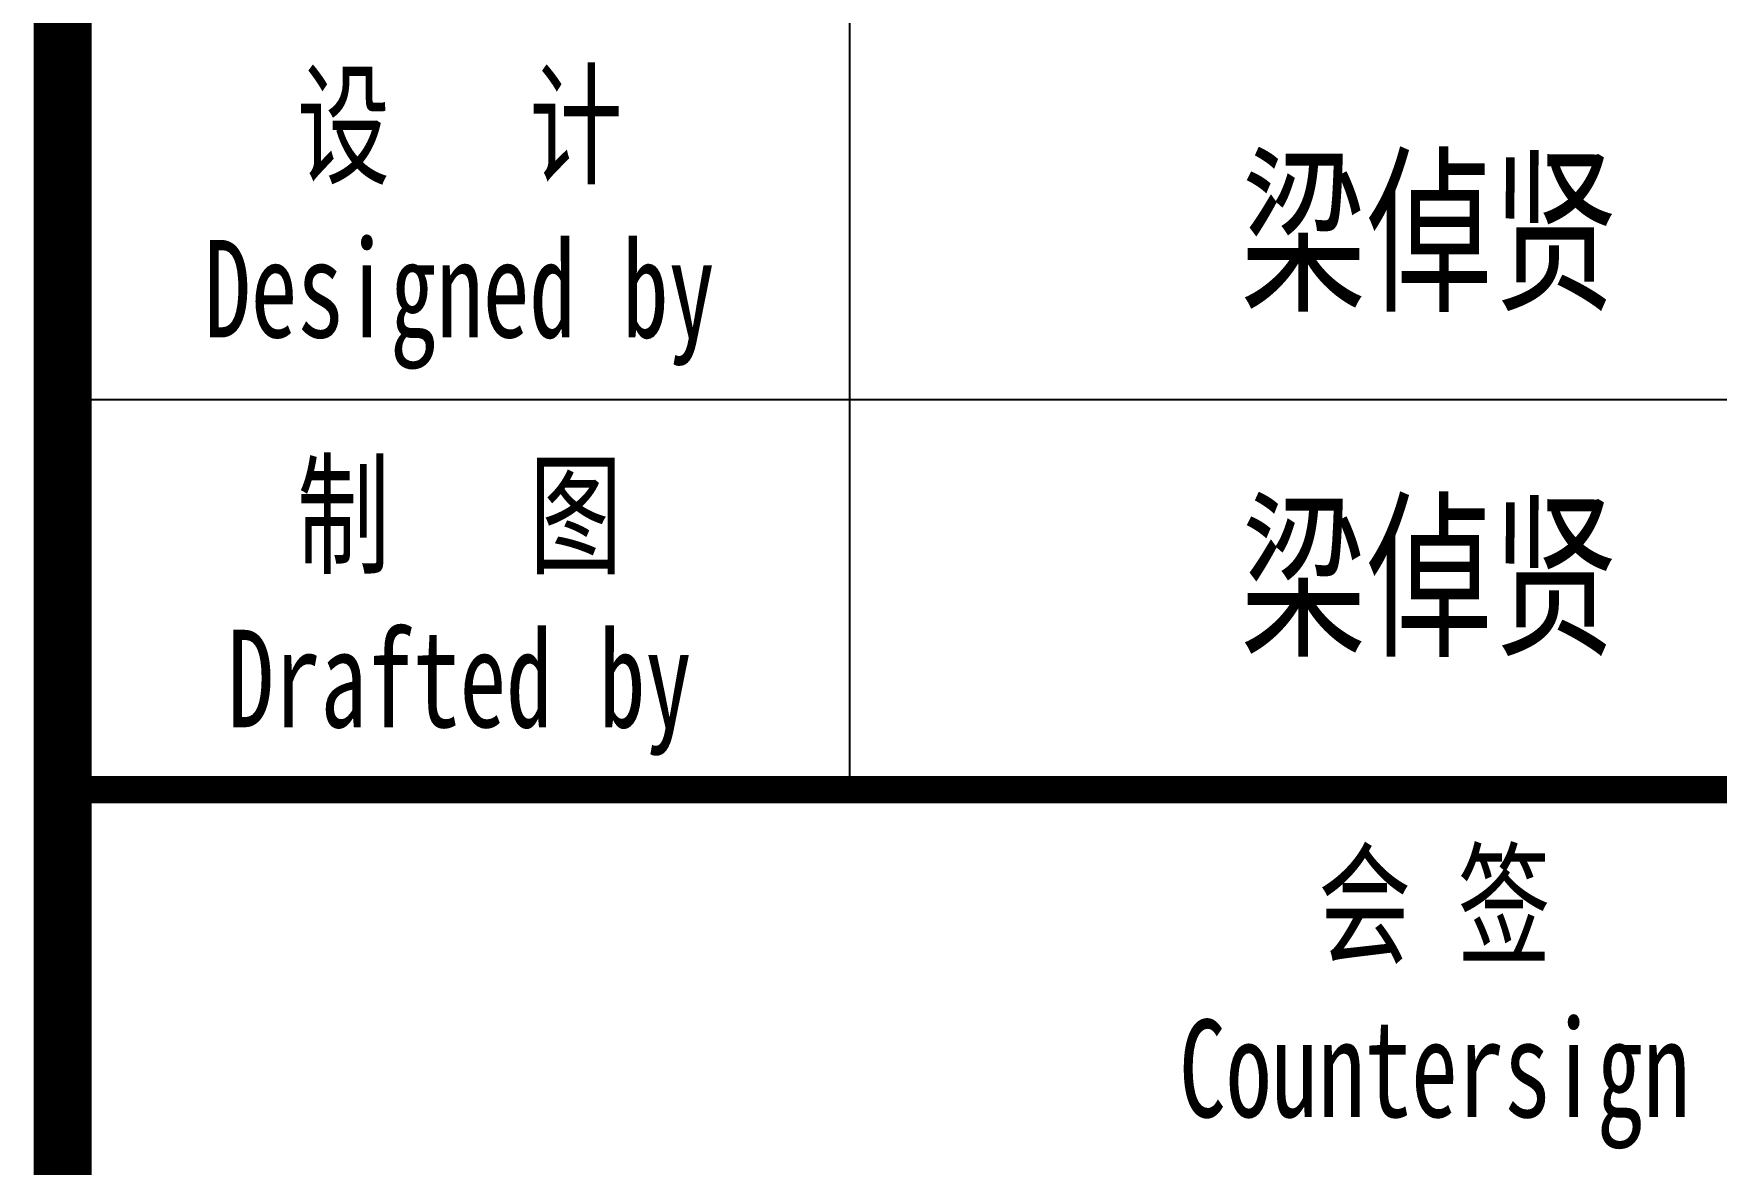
# Model space of a CAD drawing. Extents: x 180850 to 1399066, y 48356 to 327880.
# Drawn here: x 414419 to 420570, y 144266 to 148400 of the extents above; entities that cross this region are included whole.
import ezdxf
from ezdxf.enums import TextEntityAlignment as Align

# ---------------------------------------------------------------- set-up
doc = ezdxf.new("R2010")
doc.units = 0
doc.header["$LTSCALE"] = 1000
doc.layers.add('PUB_TEXT', color=7, linetype='Continuous')
doc.layers.add('PUB_TITLE', color=4, linetype='Continuous')
doc.styles.add('_gyy_title_ST', font='', dxfattribs={"width": 0.8})
doc.styles.get('_gyy_title_ST').set_extended_font_data('SimSun')

msp = doc.modelspace()

# ---------------------------------------------------------------- linework, layer by layer
at = {"layer": 'PUB_TITLE'}
for p, q in [((417401.4, 155613.04), (417401.4, 145635.56)), ((424528.17, 147060.92), (414550.69, 147060.92))]:
    msp.add_line(p, q, dxfattribs=at)
at = {"layer": 'PUB_TITLE', "const_width": 212.12}
msp.add_lwpolyline([(414524.57, 218967.75), (424423.55, 218967.75), (424423.55, 137796.11), (414524.57, 137796.11)], close=True, dxfattribs=at)
at = {"layer": 'PUB_TITLE', "const_width": 99.77}
msp.add_lwpolyline([(414550.69, 145635.56), (424528.17, 145635.56)], dxfattribs=at)

# ---------------------------------------------------------------- texts
at = {"layer": 'PUB_TEXT', "color": 3, "style": '_gyy_title_ST', "width": 0.7}
for p in [(418830.64, 147435.86), (418830.64, 146174.46)]:
    msp.add_text('梁倬贤', height=481.259, dxfattribs=at).set_placement(p)
at = {"layer": 'PUB_TITLE', "style": '_gyy_title_ST', "width": 0.7}
for s, height, p in [('设   计', 356.338, (415976.06, 147887.62)), ('Designed by', 356.3382, (415976.04, 147288.97)), ('制   图', 356.338, (415976.06, 146462.27)), ('Drafted by', 356.338, (415976.04, 145863.62)), ('会 签', 356.338, (419539.43, 145036.91)), ('Countersign', 356.3382, (419539.43, 144438.27))]:
    msp.add_text(s, height=height, dxfattribs=at).set_placement(p, align=Align.CENTER)

doc.saveas('drawing.dxf')
